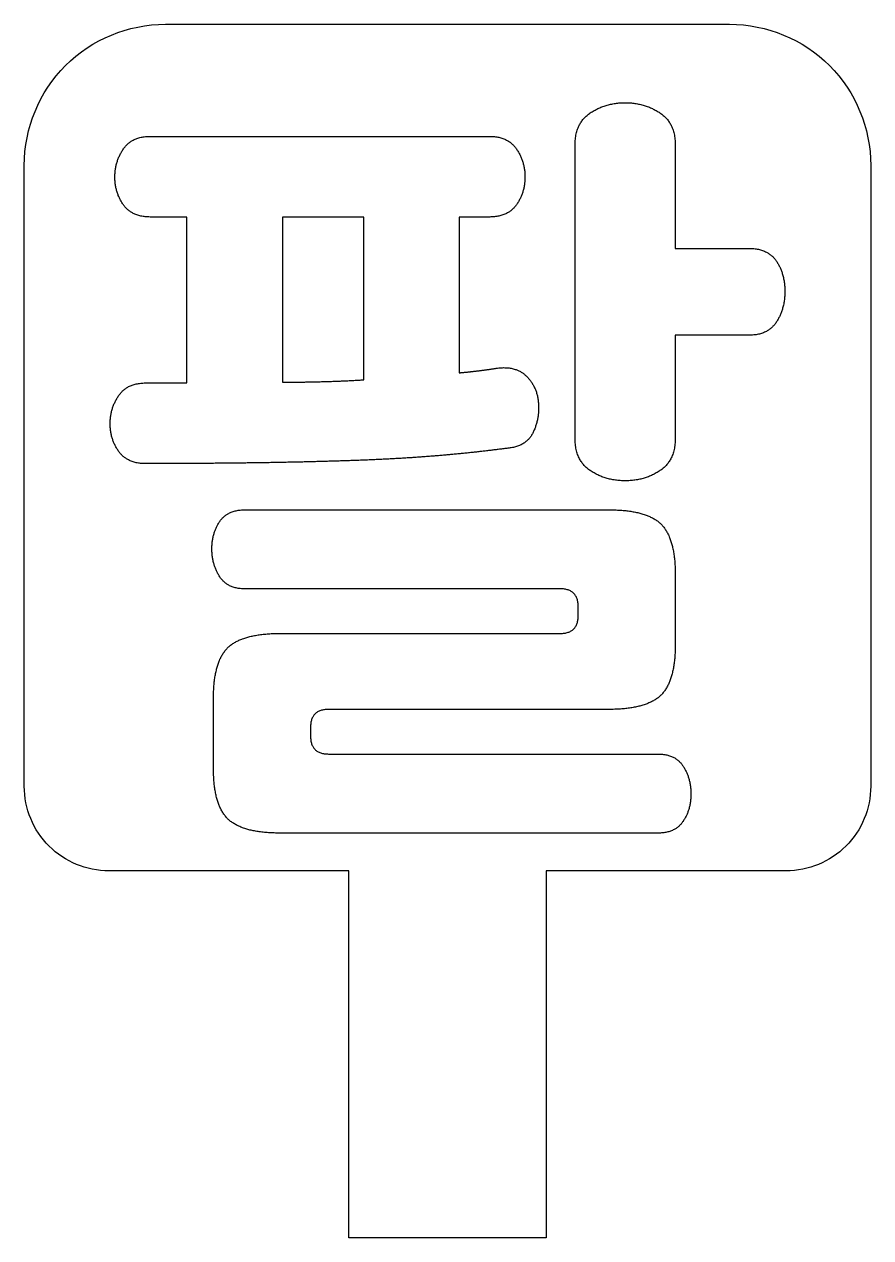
# Model space of a CAD drawing. Header units: millimetres. Extents: x 510 to 540, y -171 to -128.
import ezdxf

# ---------------------------------------------------------------- set-up
doc = ezdxf.new("R2010")
doc.units = ezdxf.units.MM
doc.layers.get('0').update_dxf_attribs({"linetype": 'CONTINUOUS'})

msp = doc.modelspace()

# ---------------------------------------------------------------- linework, layer by layer
for p, q in [((514.459, -131.973), (526.498, -131.973)), ((529.521, -142.68), (529.521, -132.278)), ((533.072, -132.278), (533.072, -135.94)), ((515.763, -134.83), (514.459, -134.83)), ((515.763, -140.711), (515.763, -134.83)), ((522.032, -134.83), (519.147, -134.83)), ((519.147, -134.83), (519.147, -140.683)), ((522.032, -140.6), (522.032, -134.83)), ((526.498, -134.83), (525.416, -134.83)), ((525.416, -134.83), (525.416, -140.35)), ((533.072, -135.94), (535.68, -135.94)), ((535.68, -139.019), (533.072, -139.019)), ((533.072, -139.019), (533.072, -142.68)), ((514.293, -140.711), (515.763, -140.711)), ((517.816, -145.205), (530.714, -145.205)), ((533.072, -147.507), (533.072, -149.976)), ((528.994, -148.006), (517.816, -148.006)), ((529.632, -148.949), (529.632, -148.644)), ((519.064, -149.587), (528.994, -149.587)), ((516.706, -154.359), (516.706, -151.89)), ((530.714, -152.278), (520.784, -152.278)), ((520.146, -152.916), (520.146, -153.221)), ((520.784, -153.859), (532.462, -153.859)), ((532.462, -156.661), (519.064, -156.661))]:
    msp.add_line(p, q)
msp.add_lwpolyline([(535, -128, -0.414214), (540, -133), (540, -155, -0.414214), (537, -158), (528.5, -158), (528.5, -171), (521.5, -171), (521.5, -158), (513, -158, -0.414214), (510, -155), (510, -133, -0.414214), (515, -128)], format="xyb", close=True)
for points in [[(529.521, -132.278), (529.521, -131.501), (530.062, -131.141)], [(530.062, -131.141), (530.603, -130.78), (531.297, -130.78)], [(531.297, -130.78), (531.99, -130.78), (532.531, -131.141)], [(532.531, -131.141), (533.072, -131.501), (533.072, -132.278)], [(513.516, -132.417), (513.821, -131.973), (514.459, -131.973)], [(526.498, -131.973), (527.136, -131.973), (527.441, -132.417)], [(513.211, -133.415), (513.211, -132.861), (513.516, -132.417)], [(527.441, -132.417), (527.746, -132.861), (527.746, -133.415)], [(513.516, -134.4), (513.211, -133.97), (513.211, -133.415)], [(527.746, -133.415), (527.746, -133.97), (527.441, -134.4)], [(514.459, -134.83), (513.821, -134.83), (513.516, -134.4)], [(527.441, -134.4), (527.136, -134.83), (526.498, -134.83)], [(535.68, -135.94), (536.345, -135.94), (536.65, -136.383)], [(536.65, -136.383), (536.956, -136.827), (536.956, -137.465)], [(536.956, -137.465), (536.956, -138.103), (536.65, -138.561)], [(536.65, -138.561), (536.345, -139.019), (535.68, -139.019)], [(526.775, -140.184), (527.413, -140.101), (527.788, -140.461)], [(519.147, -140.683), (520.617, -140.683), (522.032, -140.6)], [(525.416, -140.35), (525.749, -140.322), (526.082, -140.281)], [(526.082, -140.281), (526.415, -140.239), (526.775, -140.184)], [(527.788, -140.461), (528.162, -140.822), (528.218, -141.377)], [(513.35, -141.155), (513.655, -140.711), (514.293, -140.711)], [(513.044, -142.153), (513.044, -141.598), (513.35, -141.155)], [(528.218, -141.377), (528.273, -141.931), (528.051, -142.431)], [(513.35, -143.138), (513.044, -142.708), (513.044, -142.153)], [(528.051, -142.431), (527.829, -142.93), (527.219, -143.013)], [(530.062, -143.818), (529.521, -143.457), (529.521, -142.68)], [(533.072, -142.68), (533.072, -143.457), (532.531, -143.818)], [(514.293, -143.568), (513.655, -143.568), (513.35, -143.138)], [(527.219, -143.013), (525.971, -143.18), (524.639, -143.291)], [(518.37, -143.54), (516.54, -143.568), (514.293, -143.568)], [(521.755, -143.457), (520.201, -143.512), (518.37, -143.54)], [(524.639, -143.291), (523.308, -143.402), (521.755, -143.457)], [(531.297, -144.178), (530.603, -144.178), (530.062, -143.818)], [(532.531, -143.818), (531.99, -144.178), (531.297, -144.178)], [(516.928, -145.621), (517.205, -145.205), (517.816, -145.205)], [(530.714, -145.205), (532.046, -145.205), (532.559, -145.704)], [(516.65, -146.592), (516.65, -146.037), (516.928, -145.621)], [(532.559, -145.704), (533.072, -146.203), (533.072, -147.507)], [(516.928, -147.576), (516.65, -147.146), (516.65, -146.592)], [(517.816, -148.006), (517.205, -148.006), (516.928, -147.576)], [(529.632, -148.644), (529.632, -148.006), (528.994, -148.006)], [(528.994, -149.587), (529.632, -149.587), (529.632, -148.949)], [(517.219, -150.087), (517.732, -149.587), (519.064, -149.587)], [(533.072, -149.976), (533.072, -151.279), (532.559, -151.779)], [(516.706, -151.89), (516.706, -150.586), (517.219, -150.087)], [(532.559, -151.779), (532.046, -152.278), (530.714, -152.278)], [(520.784, -152.278), (520.146, -152.278), (520.146, -152.916)], [(520.146, -153.221), (520.146, -153.859), (520.784, -153.859)], [(532.462, -153.859), (533.072, -153.859), (533.35, -154.289)], [(517.219, -156.162), (516.706, -155.662), (516.706, -154.359)], [(533.35, -154.289), (533.627, -154.719), (533.627, -155.274)], [(533.627, -155.274), (533.627, -155.829), (533.35, -156.245)], [(519.064, -156.661), (517.732, -156.661), (517.219, -156.162)], [(533.35, -156.245), (533.072, -156.661), (532.462, -156.661)]]:
    msp.add_open_spline(points, degree=2)

doc.saveas('drawing.dxf')
